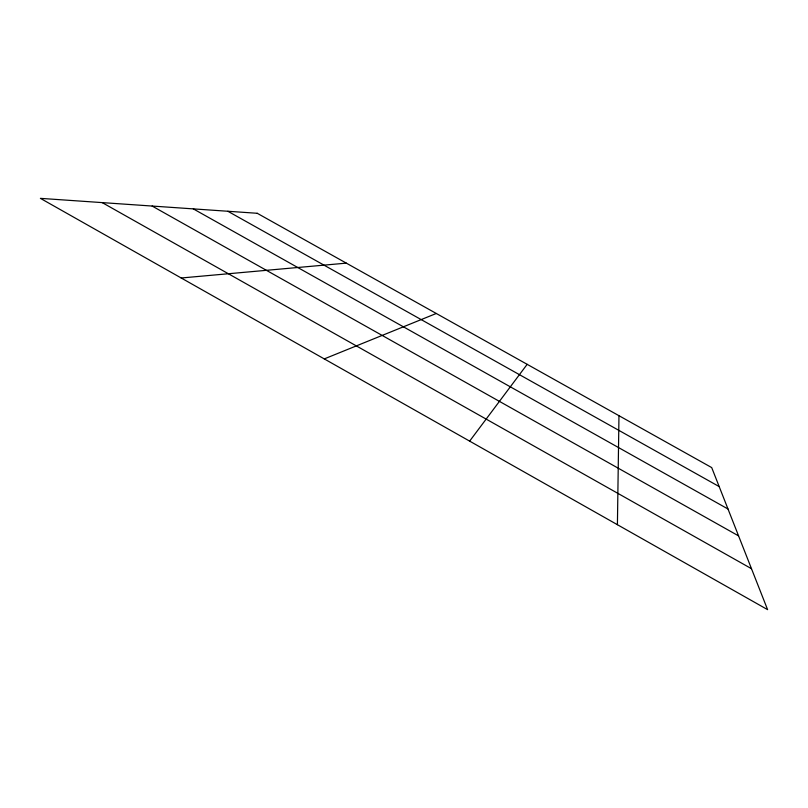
<?xml version="1.0" encoding="UTF-8"?>
<svg xmlns="http://www.w3.org/2000/svg" width="808" height="808" viewBox="0 0 808 808"><rect width="100%" height="100%" fill="white"/><g stroke="black" fill="none" stroke-linecap="round" stroke-linejoin="round"><path stroke-width="1.21" d="M617.413 524.695L618.968 415.696M469.65 441.128L527.17 364.327M324.271 358.904L436.29 313.474M181.204 277.992L346.309 263.135M227.846 211.262L719.181 486.588M193.314 208.888L728.008 509.01M152.146 206.05L738.583 535.886M102.222 202.616L751.49 568.701M257.227 213.282L40.4 198.354L767.6 609.646L711.707 467.59L257.227 213.282"/></g></svg>
